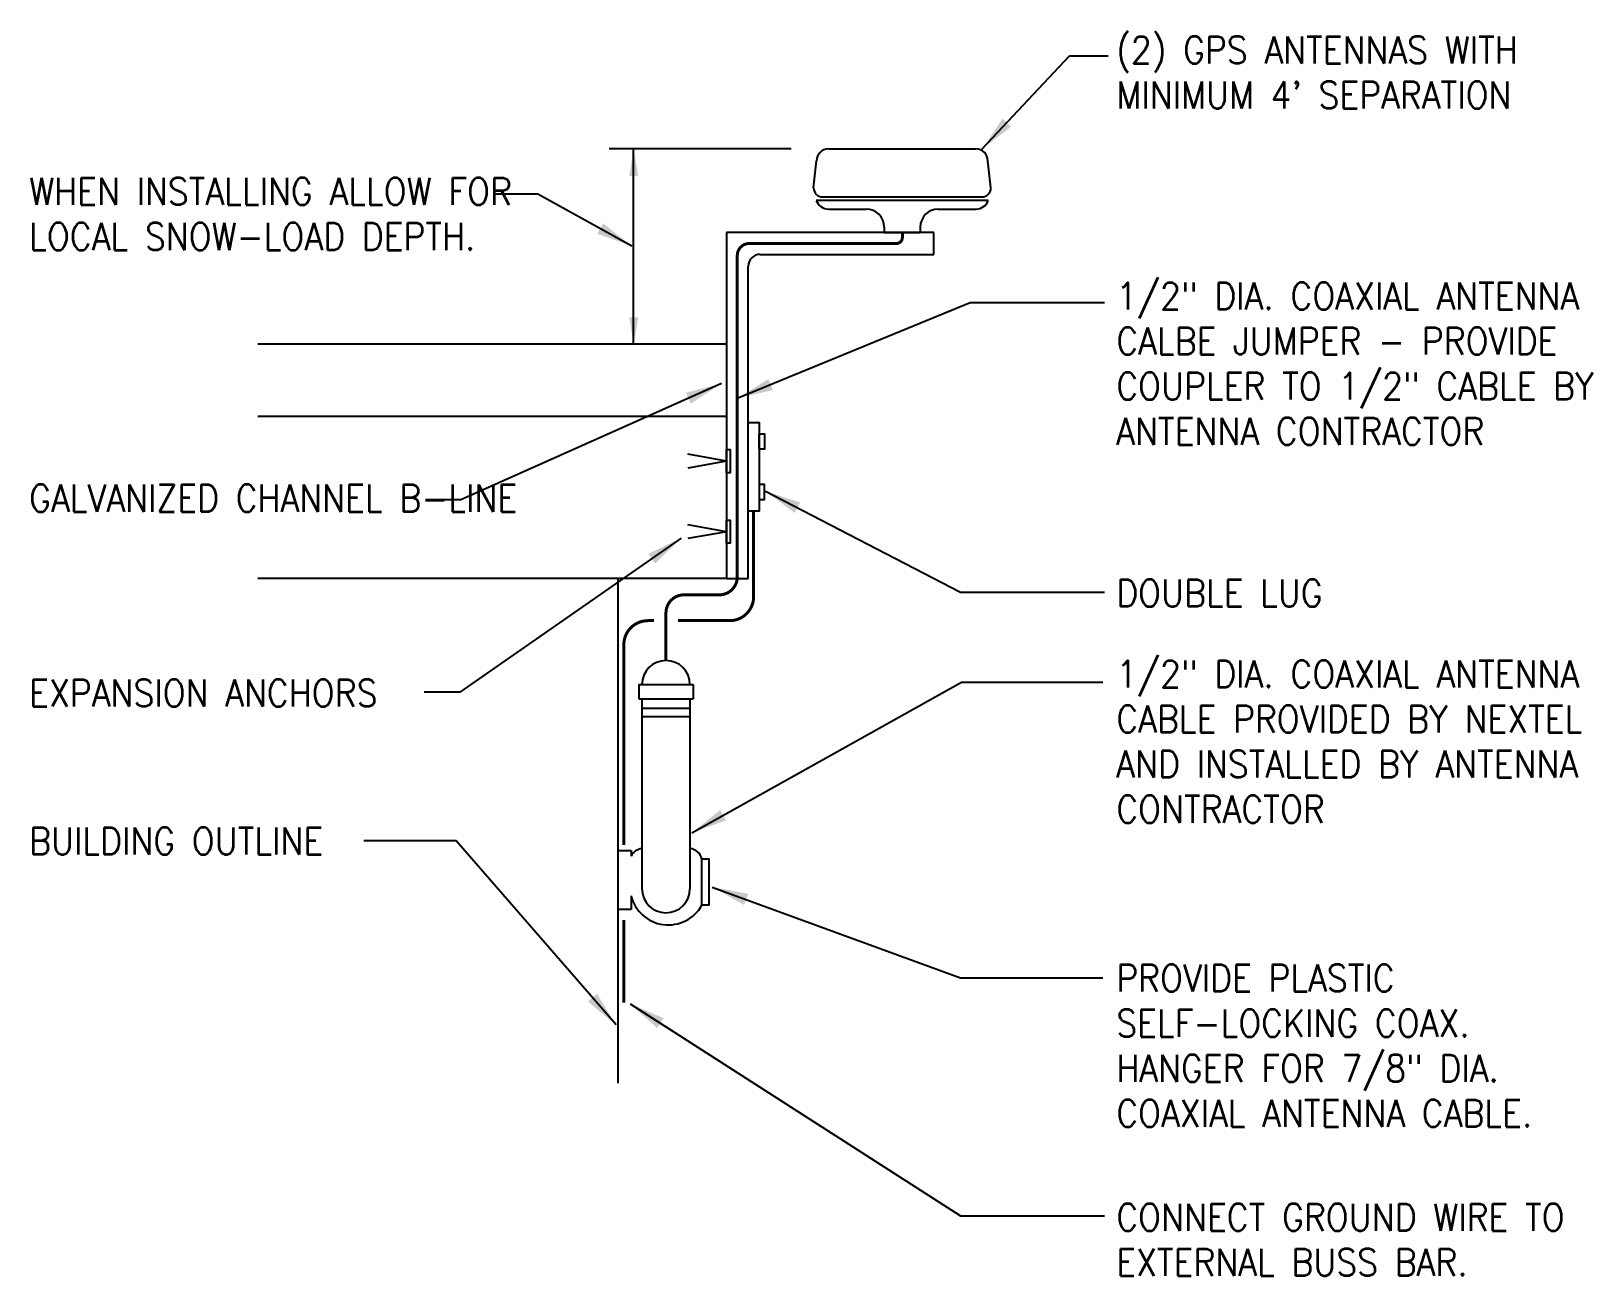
# Model space of a CAD drawing. Extents: x 1392 to 1911, y 1332 to 1746.
import ezdxf

# ---------------------------------------------------------------- set-up
doc = ezdxf.new("R2010")
doc.units = 0
doc.header["$LTSCALE"] = 22
doc.header["$MEASUREMENT"] = 0
doc.linetypes.add('DASHED', pattern=[0.75, 0.5, -0.25])
doc.layers.get('0').update_dxf_attribs({"linetype": 'CONTINUOUS'})
for name, color, linetype in [('BUILDING', 9, 'CONTINUOUS'), ('DETAIL', 3, 'CONTINUOUS'), ('SUPPORT', 1, 'CONTINUOUS'), ('TEXT', 1, 'CONTINUOUS')]:
    doc.layers.add(name, color=color, linetype=linetype)
doc.styles.add('ROMANS', font='ROMANS.shx', dxfattribs={"width": 0.9, "height": 9})
doc.styles.get("Standard").update_dxf_attribs({"font": 'romans.shx', "width": 0.9, "height": 4.5})
doc.dimstyles.get("Standard").update_dxf_attribs({"dimtxt": 0.18, "dimasz": 0.18, "dimexe": 0.18, "dimexo": 0.0625, "dimgap": 0.09, "dimtad": 0, "dimtih": 1, "dimtoh": 1, "dimdec": 4, "dimzin": 0, "dimtxsty": 'STANDARD', "dimcen": 0.09, "dimazin": 3, "dimtfac": 1, "dimtdec": 4, "dimtofl": 0, "dimtmove": 0, "dimatfit": 3, "dimtolj": 1, "dimtzin": 0})

# ---------------------------------------------------------------- blocks, each defined once
blk = doc.blocks.new('ARO')
at = {"linetype": 'DASHED'}
blk.add_solid([(-4.54, 7.91), (-1.73, 8.96), (0, 0)], dxfattribs=at)

msp = doc.modelspace()

# ---------------------------------------------------------------- linework, layer by layer
at = {"layer": 'BUILDING'}
for p, q in [((1623.06, 1642.17), (1467.06, 1642.17)), ((1623.06, 1642.17), (1623.06, 1564.17)), ((1623.06, 1618.17), (1467.06, 1618.17)), ((1623.06, 1564.17), (1467.06, 1564.17)), ((1587.06, 1396.17), (1587.06, 1564.17))]:
    msp.add_line(p, q, dxfattribs=at)
at = {"layer": 'DETAIL'}
for p, q in [((1657.1, 1707.26), (1706.1, 1707.26)), ((1652.1, 1694.26), (1653.1, 1703.26)), ((1711.1, 1694.26), (1710.1, 1703.26)), ((1652.98, 1690.11), (1710.22, 1690.11)), ((1655.1, 1691.26), (1708.1, 1691.26)), ((1657.01, 1687.21), (1669.6, 1687.21)), ((1693.6, 1687.21), (1706.18, 1687.21)), ((1630.3, 1679.36), (1623.06, 1679.36)), ((1675.6, 1681.21), (1675.6, 1679.36)), ((1675.6, 1679.36), (1687.6, 1679.36)), ((1687.6, 1681.21), (1687.6, 1679.36)), ((1593.93, 1528.89), (1611.93, 1528.89)), ((1593.93, 1528.89), (1593.93, 1524.14)), ((1611.93, 1528.89), (1611.93, 1524.14)), ((1593.93, 1524.14), (1611.93, 1524.14)), ((1594.93, 1524.14), (1594.93, 1460.89)), ((1610.93, 1524.14), (1610.93, 1460.89)), ((1594.93, 1521.02), (1610.93, 1521.02)), ((1594.93, 1518.27), (1610.93, 1518.27)), ((1587.06, 1453.95), (1587.06, 1473.59)), ((1587.06, 1473.59), (1591.3, 1473.59)), ((1591.3, 1473.59), (1591.3, 1471.78)), ((1614.92, 1455.45), (1614.92, 1470.86)), ((1591.3, 1458.58), (1591.3, 1453.95)), ((1591.3, 1453.95), (1587.06, 1453.95))]:
    msp.add_line(p, q, dxfattribs=at)
at = {"layer": 'DETAIL', "const_width": 1}
for points in [[(1681.63, 1679.36), (1681.63, 1677.74, -0.414214), (1679.63, 1675.74), (1630.68, 1675.74)], [(1630.68, 1675.74, 0.414214), (1626.68, 1671.74, 0.414214)], [(1602.93, 1536.89), (1602.93, 1552.75, -0.414214), (1608.93, 1558.75), (1620.68, 1558.75, 0.414214), (1626.68, 1564.75), (1626.68, 1671.74)], [(1632.12, 1586.66), (1632.12, 1558.16, -0.414214), (1624.12, 1550.16), (1606.93, 1550.16)], [(1598.93, 1550.16), (1596.9, 1550.16, 0.414214), (1588.9, 1542.16), (1588.9, 1475.46)]]:
    msp.add_lwpolyline(points, format="xyb", dxfattribs=at)
at = {"layer": 'DETAIL'}
for points in [[(1630.3, 1616.15), (1633.95, 1616.15), (1633.95, 1586.66), (1630.3, 1586.66)], [(1633.95, 1612.31), (1635.71, 1612.31), (1635.71, 1607.26), (1633.95, 1607.26)], [(1633.95, 1590.5), (1635.71, 1590.5), (1635.71, 1595.55), (1633.95, 1595.55)], [(1614.92, 1470.86), (1617.24, 1470.86), (1617.24, 1455.45), (1614.92, 1455.45)]]:
    msp.add_lwpolyline(points, close=True, dxfattribs=at)
at = {"layer": 'DETAIL', "const_width": 1}
msp.add_lwpolyline([(1588.9, 1450.54), (1588.9, 1422.97)], dxfattribs=at)
at = {"layer": 'DETAIL'}
for centre, radius, start, end in [((1657.1, 1703.26), 4, 90, 180), ((1706.1, 1703.26), 4, 0, 90), ((1655.1, 1694.26), 3, 180, 270), ((1657.07, 1691.54), 4.34, 199.3336, 269.2987), ((1706.13, 1691.54), 4.34, 270.7013, 340.6664), ((1708.1, 1694.26), 3, 270, 0), ((1669.6, 1681.21), 6, 0, 90), ((1693.6, 1681.21), 6, 90, 180), ((1602.93, 1528.89), 8, 0, 180), ((1595.45, 1469.63), 4.67, 96.3643, 152.6746), ((1610.41, 1469.63), 4.67, 15.2919, 83.6357), ((1602.93, 1460.89), 8, 180, 0), ((1603.73, 1461.68), 12.81, 194.0039, 330.8662)]:
    msp.add_arc(centre, radius, start, end, dxfattribs=at)
at = {"layer": 'SUPPORT'}
for p, q in [((1692.13, 1679.36), (1623.06, 1679.36)), ((1623.06, 1679.36), (1623.06, 1564.17)), ((1692.13, 1672.12), (1692.13, 1679.36)), ((1634.3, 1672.12), (1692.13, 1672.12)), ((1630.3, 1564.17), (1630.3, 1668.12)), ((1623.06, 1603.26), (1610.21, 1605.54)), ((1623.06, 1603.26), (1610.21, 1600.98)), ((1623.06, 1579.77), (1610.21, 1582.05)), ((1623.06, 1579.77), (1610.21, 1577.49)), ((1623.06, 1564.17), (1630.3, 1564.17))]:
    msp.add_line(p, q, dxfattribs=at)
for points in [[(1623.06, 1607.13), (1624.27, 1607.13), (1624.27, 1599.39), (1623.06, 1599.39)], [(1623.06, 1583.64), (1624.27, 1583.64), (1624.27, 1575.91), (1623.06, 1575.91)]]:
    msp.add_lwpolyline(points, close=True, dxfattribs=at)
msp.add_arc((1634.3, 1668.12), 4, 90, 180, dxfattribs=at)
at = {"layer": 'TEXT'}
for p, q in [((1644.56, 1707.26), (1583.98, 1707.26)), ((1592.16, 1642.17), (1592.16, 1707.26))]:
    msp.add_line(p, q, dxfattribs=at)

# ---------------------------------------------------------------- block references
at = {"layer": 'TEXT', "xscale": -1, "rotation": 200.7790223243508}
msp.add_blockref('ARO', (1592.16, 1707.26), dxfattribs=at)
at = {"layer": 'TEXT', "rotation": 339.2209776756492}
msp.add_blockref('ARO', (1592.16, 1642.17), dxfattribs=at)

# ---------------------------------------------------------------- texts
at = {"layer": 'TEXT', "char_height": 9, "attachment_point": 1, "style": 'ROMANS'}
for s, insert, width in [("(2) GPS ANTENNAS WITH MINIMUM 4' SEPARATION", (1752.84, 1744.7), 156.4048), ('WHEN INSTALLING ALLOW FOR LOCAL SNOW-LOAD DEPTH.', (1390.91, 1697.57), 175.15), ('1/2" DIA. COAXIAL ANTENNA CALBE JUMPER - PROVIDE COUPLER TO 1/2" CABLE BY ANTENNA CONTRACTOR', (1752.84, 1662.75), 175.1499), ('GALVANIZED CHANNEL B-LINE', (1390.91, 1595.44), 175.15), ('DOUBLE LUG', (1752.84, 1563.83), 175.15), ('1/2" DIA. COAXIAL ANTENNA CABLE PROVIDED BY NEXTEL AND INSTALLED BY ANTENNA CONTRACTOR', (1752.84, 1536.91), 175.15), ('EXPANSION ANCHORS', (1390.91, 1530.56), 175.15), ('BUILDING OUTLINE', (1390.91, 1481.3), 175.15), ('PROVIDE PLASTIC SELF-LOCKING COAX. HANGER FOR 7/8" DIA. COAXIAL ANTENNA CABLE.', (1752.84, 1435.65), 175.15), ('CONNECT GROUND WIRE TO EXTERNAL BUSS BAR.', (1752.84, 1356.04), 175.15)]:
    msp.add_mtext(s, dxfattribs=dict(at, insert=insert, width=width))
at = {"layer": 'TEXT', "insert": (1514.23, 1590.38), "char_height": 4.5, "attachment_point": 6}
msp.add_mtext('\\A1;', dxfattribs=at)

# ---------------------------------------------------------------- leaders
at = {"layer": 'TEXT'}
for points in [[(1708.21, 1707.21), (1737.29, 1738.26), (1750.11, 1738.26)], [(1591.53, 1674.89), (1560.31, 1692.19), (1545.72, 1692.19)], [(1626.68, 1624.2), (1704.19, 1656.1), (1748.95, 1656.1)], [(1621.37, 1629.13), (1534.66, 1590.38), (1522.87, 1590.38)], [(1636.03, 1593.29), (1701.02, 1559.67), (1748.92, 1559.67)], [(1608.04, 1577.66), (1534.27, 1526.36), (1522.48, 1526.36)], [(1611.49, 1479.53), (1701.29, 1529.66), (1748.32, 1529.66)], [(1586.32, 1415.56), (1533.07, 1476.86), (1502.39, 1476.86)], [(1618.34, 1461.47), (1701.01, 1431.28), (1748.33, 1431.28)], [(1590.99, 1422.62), (1701.02, 1351.98), (1748.91, 1351.98)]]:
    msp.add_leader(points, dimstyle='STANDARD', override={"dimscale": 96, "dimasz": 0.125}, dxfattribs=at)

doc.saveas('drawing.dxf')
